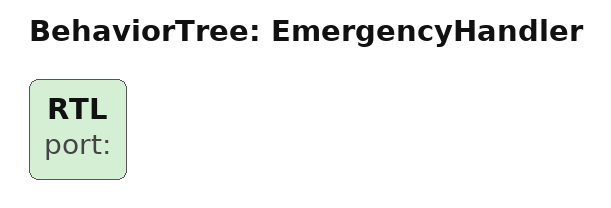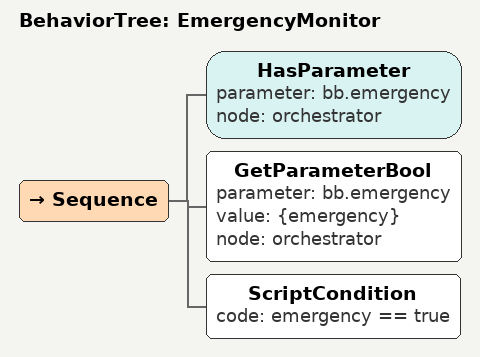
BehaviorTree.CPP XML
<?xml version="1.0" encoding="UTF-8"?>
<root BTCPP_format="4">
  <BehaviorTree ID="EmergencyHandler">
    <RTL port=""/>
  </BehaviorTree>

  <BehaviorTree ID="EmergencyMonitor">
    <Sequence>
      <HasParameter parameter="bb.emergency"
                    node="orchestrator"/>
      <GetParameterBool parameter="bb.emergency"
                        value="{emergency}"
                        node="orchestrator"/>
      <ScriptCondition code="emergency == true"/>
    </Sequence>
  </BehaviorTree>

</root>
